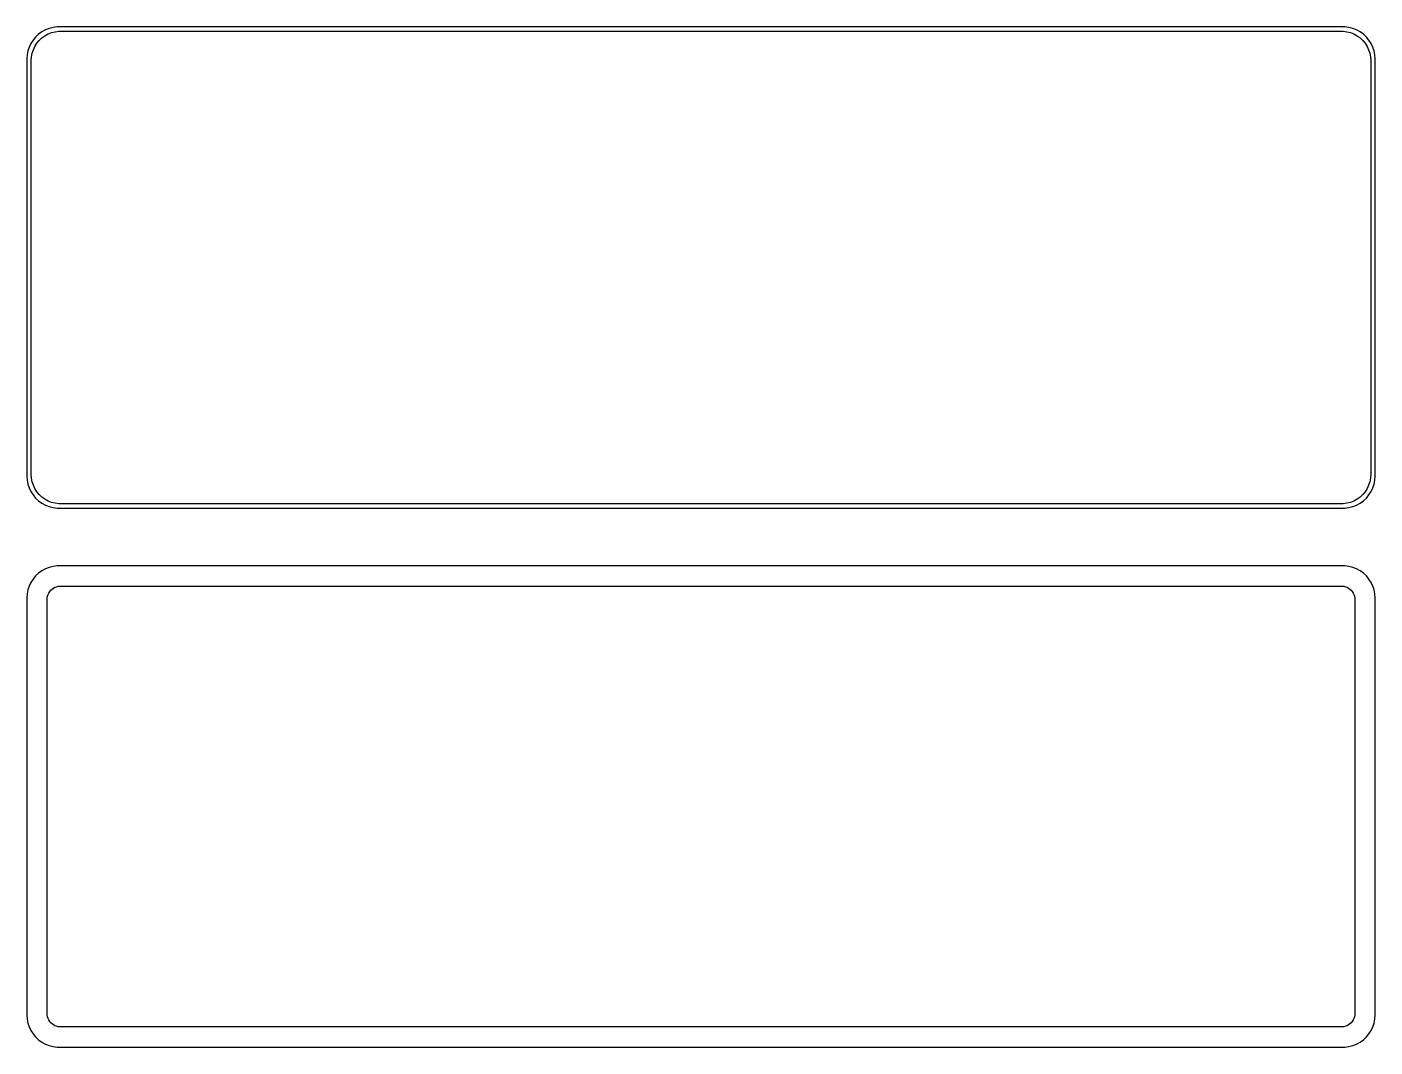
# Model space of a CAD drawing. Header units: metres. Extents: x -105 to 105, y 131 to 289.
import ezdxf

# ---------------------------------------------------------------- set-up
doc = ezdxf.new("R2010")
doc.units = ezdxf.units.M

msp = doc.modelspace()

# ---------------------------------------------------------------- linework, layer by layer
for p, q in [((-103.645, 287.923), (-104.045, 287.439)), ((-103.187, 288.353), (-103.645, 287.923)), ((-102.679, 288.722), (-103.187, 288.353)), ((-103.088, 287.384), (-102.668, 287.778)), ((-102.129, 289.024), (-102.679, 288.722)), ((-102.668, 287.778), (-102.203, 288.116)), ((-102.203, 288.116), (-101.699, 288.393)), ((-101.545, 289.255), (-102.129, 289.024)), ((-101.699, 288.393), (-101.165, 288.604)), ((-100.937, 289.411), (-101.545, 289.255)), ((-101.165, 288.604), (-100.608, 288.747)), ((-100.314, 289.49), (-100.937, 289.411)), ((-100.608, 288.747), (-100.037, 288.819)), ((100.314, 289.49), (-100.314, 289.49)), ((-100.037, 288.819), (100.037, 288.819)), ((100.037, 288.819), (100.608, 288.747)), ((100.937, 289.411), (100.314, 289.49)), ((100.608, 288.747), (101.165, 288.604)), ((101.545, 289.255), (100.937, 289.411)), ((101.165, 288.604), (101.699, 288.393)), ((102.129, 289.024), (101.545, 289.255)), ((101.699, 288.393), (102.203, 288.116)), ((102.679, 288.722), (102.129, 289.024)), ((102.203, 288.116), (102.668, 287.778)), ((102.668, 287.778), (103.088, 287.384)), ((103.187, 288.353), (102.679, 288.722)), ((103.645, 287.923), (103.187, 288.353)), ((104.045, 287.439), (103.645, 287.923)), ((-104.843, 285.743), (-104.961, 285.127)), ((-104.649, 286.341), (-104.843, 285.743)), ((-104.382, 286.909), (-104.649, 286.341)), ((-104.045, 287.439), (-104.382, 286.909)), ((-104.185, 285.389), (-104.007, 285.935)), ((-104.007, 285.935), (-103.762, 286.456)), ((-103.762, 286.456), (-103.454, 286.941)), ((-103.454, 286.941), (-103.088, 287.384)), ((103.088, 287.384), (103.454, 286.941)), ((103.454, 286.941), (103.762, 286.456)), ((103.762, 286.456), (104.007, 285.935)), ((104.007, 285.935), (104.185, 285.389)), ((104.382, 286.909), (104.045, 287.439)), ((104.649, 286.341), (104.382, 286.909)), ((104.843, 285.743), (104.649, 286.341)), ((104.961, 285.127), (104.843, 285.743)), ((-104.961, 285.127), (-105, 284.5)), ((-105, 284.5), (-105, 219.5)), ((-104.328, 284.25), (-104.292, 284.824)), ((-104.328, 219.75), (-104.328, 284.25)), ((-104.292, 284.824), (-104.185, 285.389)), ((104.185, 285.389), (104.292, 284.824)), ((104.292, 284.824), (104.328, 284.25)), ((104.328, 284.25), (104.328, 219.75)), ((105, 284.5), (104.961, 285.127)), ((105, 219.5), (105, 284.5)), ((-105, 219.5), (-104.961, 218.873)), ((-104.961, 218.873), (-104.843, 218.257)), ((-104.292, 219.176), (-104.328, 219.75)), ((-104.185, 218.611), (-104.292, 219.176)), ((-104.007, 218.065), (-104.185, 218.611)), ((104.185, 218.611), (104.007, 218.065)), ((104.292, 219.176), (104.185, 218.611)), ((104.328, 219.75), (104.292, 219.176)), ((104.843, 218.257), (104.961, 218.873)), ((104.961, 218.873), (105, 219.5)), ((-104.843, 218.257), (-104.649, 217.659)), ((-104.649, 217.659), (-104.382, 217.091)), ((-104.382, 217.091), (-104.045, 216.561)), ((-104.045, 216.561), (-103.645, 216.077)), ((-103.762, 217.544), (-104.007, 218.065)), ((-103.454, 217.059), (-103.762, 217.544)), ((-103.088, 216.616), (-103.454, 217.059)), ((-102.668, 216.222), (-103.088, 216.616)), ((103.088, 216.616), (102.668, 216.222)), ((103.454, 217.059), (103.088, 216.616)), ((103.762, 217.544), (103.454, 217.059)), ((103.645, 216.077), (104.045, 216.561)), ((104.007, 218.065), (103.762, 217.544)), ((104.045, 216.561), (104.382, 217.091)), ((104.382, 217.091), (104.649, 217.659)), ((104.649, 217.659), (104.843, 218.257)), ((-103.645, 216.077), (-103.187, 215.647)), ((-103.187, 215.647), (-102.679, 215.278)), ((-102.679, 215.278), (-102.129, 214.976)), ((-102.203, 215.884), (-102.668, 216.222)), ((-101.699, 215.607), (-102.203, 215.884)), ((-102.129, 214.976), (-101.545, 214.745)), ((-101.165, 215.396), (-101.699, 215.607)), ((-101.545, 214.745), (-100.937, 214.589)), ((-100.608, 215.253), (-101.165, 215.396)), ((-100.937, 214.589), (-100.314, 214.51)), ((-100.037, 215.181), (-100.608, 215.253)), ((-100.314, 214.51), (100.314, 214.51)), ((100.037, 215.181), (-100.037, 215.181)), ((100.608, 215.253), (100.037, 215.181)), ((100.314, 214.51), (100.937, 214.589)), ((101.165, 215.396), (100.608, 215.253)), ((100.937, 214.589), (101.545, 214.745)), ((101.699, 215.607), (101.165, 215.396)), ((101.545, 214.745), (102.129, 214.976)), ((102.203, 215.884), (101.699, 215.607)), ((102.129, 214.976), (102.679, 215.278)), ((102.668, 216.222), (102.203, 215.884)), ((102.679, 215.278), (103.187, 215.647)), ((103.187, 215.647), (103.645, 216.077)), ((-103.645, 203.923), (-104.045, 203.439)), ((-103.187, 204.353), (-103.645, 203.923)), ((-102.679, 204.722), (-103.187, 204.353)), ((-102.129, 205.024), (-102.679, 204.722)), ((-101.545, 205.255), (-102.129, 205.024)), ((-100.937, 205.411), (-101.545, 205.255)), ((-100.314, 205.49), (-100.937, 205.411)), ((100.314, 205.49), (-100.314, 205.49)), ((100.937, 205.411), (100.314, 205.49)), ((101.545, 205.255), (100.937, 205.411)), ((102.129, 205.024), (101.545, 205.255)), ((102.679, 204.722), (102.129, 205.024)), ((103.187, 204.353), (102.679, 204.722)), ((103.645, 203.923), (103.187, 204.353)), ((104.045, 203.439), (103.645, 203.923)), ((-104.843, 201.743), (-104.961, 201.127)), ((-104.649, 202.341), (-104.843, 201.743)), ((-104.382, 202.909), (-104.649, 202.341)), ((-104.045, 203.439), (-104.382, 202.909)), ((-101.457, 201.49), (-101.288, 201.694)), ((-101.288, 201.694), (-101.095, 201.875)), ((-101.095, 201.875), (-100.88, 202.031)), ((-100.88, 202.031), (-100.648, 202.159)), ((-100.648, 202.159), (-100.402, 202.256)), ((-100.402, 202.256), (-100.145, 202.322)), ((-100.145, 202.322), (-99.882, 202.355)), ((-99.882, 202.355), (99.882, 202.355)), ((99.882, 202.355), (100.145, 202.322)), ((100.145, 202.322), (100.402, 202.256)), ((100.402, 202.256), (100.648, 202.159)), ((100.648, 202.159), (100.88, 202.031)), ((100.88, 202.031), (101.095, 201.875)), ((101.095, 201.875), (101.288, 201.694)), ((101.288, 201.694), (101.457, 201.49)), ((104.382, 202.909), (104.045, 203.439)), ((104.649, 202.341), (104.382, 202.909)), ((104.843, 201.743), (104.649, 202.341)), ((104.961, 201.127), (104.843, 201.743)), ((-104.961, 201.127), (-105, 200.5)), ((-105, 200.5), (-105, 135.5)), ((-101.86, 200.25), (-101.843, 200.514)), ((-101.86, 135.75), (-101.86, 200.25)), ((-101.843, 200.514), (-101.793, 200.775)), ((-101.793, 200.775), (-101.711, 201.027)), ((-101.711, 201.027), (-101.599, 201.266)), ((-101.599, 201.266), (-101.457, 201.49)), ((101.457, 201.49), (101.599, 201.266)), ((101.599, 201.266), (101.711, 201.027)), ((101.711, 201.027), (101.793, 200.775)), ((101.793, 200.775), (101.843, 200.514)), ((101.843, 200.514), (101.86, 200.25)), ((101.86, 200.25), (101.86, 135.75)), ((105, 200.5), (104.961, 201.127)), ((105, 135.5), (105, 200.5)), ((-105, 135.5), (-104.961, 134.873)), ((-104.961, 134.873), (-104.843, 134.257)), ((-101.843, 135.486), (-101.86, 135.75)), ((-101.793, 135.225), (-101.843, 135.486)), ((-101.711, 134.973), (-101.793, 135.225)), ((-101.599, 134.734), (-101.711, 134.973)), ((-101.457, 134.51), (-101.599, 134.734)), ((-101.288, 134.306), (-101.457, 134.51)), ((101.457, 134.51), (101.288, 134.306)), ((101.599, 134.734), (101.457, 134.51)), ((101.711, 134.973), (101.599, 134.734)), ((101.793, 135.225), (101.711, 134.973)), ((101.843, 135.486), (101.793, 135.225)), ((101.86, 135.75), (101.843, 135.486)), ((104.843, 134.257), (104.961, 134.873)), ((104.961, 134.873), (105, 135.5)), ((-104.843, 134.257), (-104.649, 133.659)), ((-104.649, 133.659), (-104.382, 133.091)), ((-104.382, 133.091), (-104.045, 132.561)), ((-104.045, 132.561), (-103.645, 132.077)), ((-101.095, 134.125), (-101.288, 134.306)), ((-100.88, 133.969), (-101.095, 134.125)), ((-100.648, 133.841), (-100.88, 133.969)), ((-100.402, 133.744), (-100.648, 133.841)), ((-100.145, 133.678), (-100.402, 133.744)), ((-99.882, 133.645), (-100.145, 133.678)), ((99.882, 133.645), (-99.882, 133.645)), ((100.145, 133.678), (99.882, 133.645)), ((100.402, 133.744), (100.145, 133.678)), ((100.648, 133.841), (100.402, 133.744)), ((100.88, 133.969), (100.648, 133.841)), ((101.095, 134.125), (100.88, 133.969)), ((101.288, 134.306), (101.095, 134.125)), ((103.645, 132.077), (104.045, 132.561)), ((104.045, 132.561), (104.382, 133.091)), ((104.382, 133.091), (104.649, 133.659)), ((104.649, 133.659), (104.843, 134.257)), ((-103.645, 132.077), (-103.187, 131.647)), ((-103.187, 131.647), (-102.679, 131.278)), ((-102.679, 131.278), (-102.129, 130.976)), ((-102.129, 130.976), (-101.545, 130.745)), ((-101.545, 130.745), (-100.937, 130.589)), ((-100.937, 130.589), (-100.314, 130.51)), ((-100.314, 130.51), (100.314, 130.51)), ((100.314, 130.51), (100.937, 130.589)), ((100.937, 130.589), (101.545, 130.745)), ((101.545, 130.745), (102.129, 130.976)), ((102.129, 130.976), (102.679, 131.278)), ((102.679, 131.278), (103.187, 131.647)), ((103.187, 131.647), (103.645, 132.077))]:
    msp.add_line(p, q)

doc.saveas('drawing.dxf')
